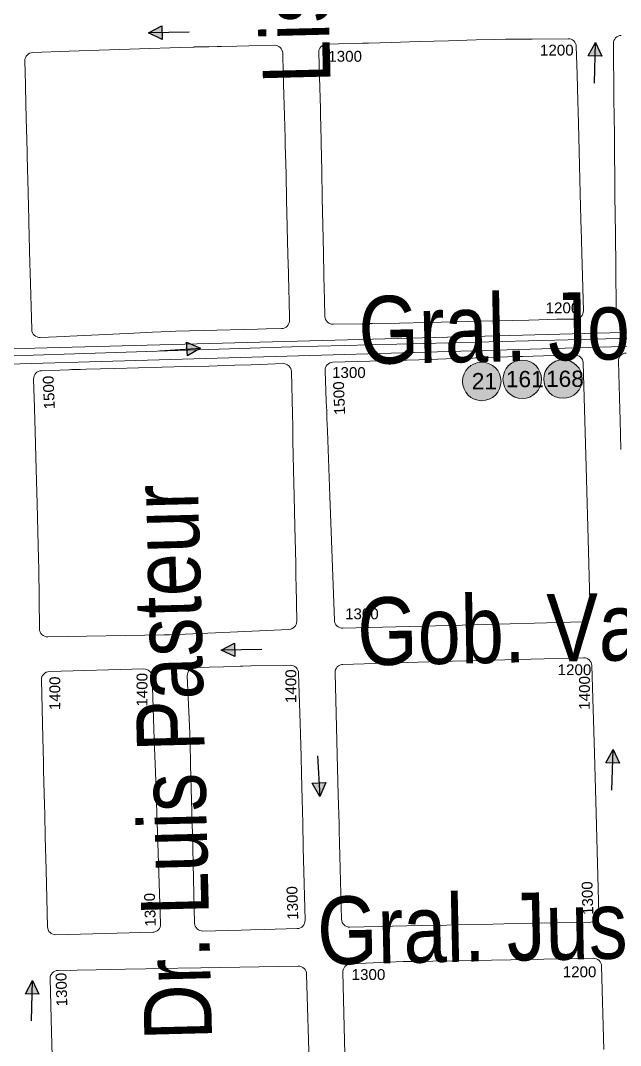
# Model space of a CAD drawing. Header units: millimetres. Extents: x 11558 to 23675, y 49449 to 61482.
# Drawn here: x 19806.1 to 20027.7, y 54871.2 to 55249.7 of the extents above; entities that cross this region are included whole.
import ezdxf

# ---------------------------------------------------------------- set-up
doc = ezdxf.new("R2010")
doc.units = ezdxf.units.MM
for name, color, linetype in [('0. plano base - nombres calles', 22, 'Continuous'), ('0. Plano Base - PLANO', 254, 'Continuous'), ('0. Plano base - sentido calles', 253, 'Continuous'), ('7. puesta en valor CC la lucila', 212, 'Continuous'), ('numeración', 7, 'Continuous')]:
    doc.layers.add(name, color=color, linetype=linetype)
for name, color, linetype, true_color in [('linea 161 vuelta', 7, 'Continuous', 0x9d070c), ('Linea 168 REGRESO', 7, 'Continuous', 0x330000), ('Linea 21 REGRESO Ramal F', 7, 'Continuous', 0x0a47ff), ('Linea 21 REGRO Ramal G', 7, 'Continuous', 0x0a47ff)]:
    doc.layers.add(name, color=color, linetype=linetype, true_color=true_color)
doc.layers.get('7. puesta en valor CC la lucila').off()
doc.styles.get("Standard").update_dxf_attribs({"font": 'arial.ttf'})

# ---------------------------------------------------------------- blocks, each defined once
blk = doc.blocks.new('MANZANAS')
at = {"layer": '0. Plano Base - PLANO', "color": 0, "linetype": 'Continuous', "lineweight": 5}
for points in [[(5639510.91, 6179313.36, -0.421872), (5639506.78, 6179314.56), (5639498.68, 6179329.75), (5639496.94, 6179333.02), (5639495.27, 6179336.15), (5639492.4, 6179341.53), (5639490.61, 6179344.88), (5639485.71, 6179354.07), (5639476.94, 6179370.5), (5639475.98, 6179372.32), (5639469.72, 6179384.05), (5639460.12, 6179402.06, -0.40962), (5639461.31, 6179406.09)], [(5639531.58, 6179270.35), (5639526.4, 6179279.81), (5639524.49, 6179283.29), (5639515.86, 6179298.75, -0.414859), (5639517.02, 6179302.84)], [(5639546.52, 6179020.82), (5639541.67, 6179029.63), (5639529.51, 6179051.7, -0.408005), (5639530.63, 6179055.74), (5639542.72, 6179062.75), (5639547.45, 6179065.48), (5639550.8, 6179067.3), (5639582.42, 6179084.42), (5639609.25, 6179098.95, -0.410935), (5639613.31, 6179097.77), (5639628.28, 6179070.83)], [(5639450.69, 6178970.85), (5639444.14, 6178982.65), (5639434.67, 6178999.74, -0.416464), (5639435.86, 6179003.83), (5639448.23, 6179010.56), (5639457.74, 6179015.74), (5639464.3, 6179019.32), (5639467.35, 6179020.97), (5639482.23, 6179029.02), (5639513.88, 6179046.15, -0.410498), (5639517.93, 6179044.97), (5639535.73, 6179013.05)]]:
    blk.add_lwpolyline(points, format="xyb", dxfattribs=at)
for points in [[(5639412.01, 6179263.54), (5639409.06, 6179268.8), (5639408.92, 6179269.01), (5639406.9, 6179272.71), (5639404.93, 6179276.34), (5639403, 6179279.87), (5639402.28, 6179281.2), (5639400.68, 6179284.13), (5639395.82, 6179293.05), (5639390.97, 6179301.95), (5639386.23, 6179310.63), (5639381.26, 6179319.74), (5639380.78, 6179320.62), (5639376.25, 6179328.94), (5639375.13, 6179330.93), (5639369.51, 6179340.95), (5639365.05, 6179348.92, -0.416281), (5639366.22, 6179353.02), (5639377.82, 6179359.41), (5639379.82, 6179360.51), (5639387.11, 6179364.58), (5639396.16, 6179369.63), (5639405.59, 6179374.9), (5639414.56, 6179379.9), (5639420.59, 6179383.27), (5639424.01, 6179385.09), (5639427.61, 6179387), (5639429.55, 6179388.03), (5639432.72, 6179389.72), (5639444.44, 6179395.95, -0.408358), (5639448.46, 6179394.77), (5639453.41, 6179385.89), (5639458.32, 6179377.1), (5639460.06, 6179373.94), (5639464.72, 6179365.49), (5639469.78, 6179356.33), (5639474.74, 6179347.34), (5639479.39, 6179338.92), (5639479.42, 6179338.87), (5639479.54, 6179338.64), (5639479.74, 6179338.29), (5639480.88, 6179336.22), (5639485.46, 6179327.97), (5639495.76, 6179309.41, -0.41869), (5639494.55, 6179305.31), (5639490, 6179302.88), (5639488.82, 6179302.24), (5639488.56, 6179302.11), (5639482.69, 6179298.87), (5639479.45, 6179297.08), (5639464.06, 6179288.59), (5639451.08, 6179281.42), (5639446.94, 6179279.17), (5639446.37, 6179278.86), (5639437.58, 6179274.09), (5639428.84, 6179269.33), (5639427.16, 6179268.42), (5639425.78, 6179267.67), (5639425.5, 6179267.52), (5639416.06, 6179262.37, -0.410606)], [(5639399.88, 6179252.18), (5639394.84, 6179249.4), (5639392.06, 6179247.87), (5639387.48, 6179245.34), (5639378.88, 6179240.6), (5639370.07, 6179235.74), (5639365.67, 6179233.31), (5639363.81, 6179232.24), (5639361.01, 6179230.61), (5639358.21, 6179228.99), (5639352.2, 6179225.51), (5639343.26, 6179220.33), (5639343.22, 6179220.3), (5639331.73, 6179213.64), (5639330.13, 6179212.72), (5639322.26, 6179208.16, -0.419959), (5639318.13, 6179209.3), (5639307.85, 6179227.88), (5639306.28, 6179230.7), (5639301.4, 6179239.52), (5639298.96, 6179243.93), (5639298.44, 6179244.88), (5639291.37, 6179257.65), (5639290.77, 6179258.73), (5639290.04, 6179260.04), (5639289.99, 6179260.14), (5639286.35, 6179266.75), (5639282.21, 6179274.27), (5639280.5, 6179277.37), (5639274.83, 6179287.67), (5639274.35, 6179288.54), (5639270.15, 6179296.17, -0.411275), (5639271.3, 6179300.23), (5639283.01, 6179306.83), (5639305.7, 6179319.63), (5639318.92, 6179327.08), (5639323.16, 6179329.47), (5639323.33, 6179329.57), (5639328.07, 6179332.17), (5639330.73, 6179333.62), (5639332.16, 6179334.41), (5639337.15, 6179337.14), (5639340.97, 6179339.23), (5639349.29, 6179343.79, -0.412279), (5639353.35, 6179342.62), (5639355.05, 6179339.56), (5639355.41, 6179338.92), (5639358.9, 6179332.63), (5639364.55, 6179322.49), (5639368.64, 6179315.13), (5639369.83, 6179312.97), (5639374.98, 6179303.63), (5639379.64, 6179295.15), (5639384.31, 6179286.67), (5639384.54, 6179286.25), (5639389.37, 6179277.48), (5639392.73, 6179271.39), (5639395.88, 6179265.65), (5639397.31, 6179263.07), (5639401.06, 6179256.26, -0.414)], [(5639466.86, 6179165.58), (5639444.21, 6179205.48), (5639444.18, 6179205.54), (5639432.32, 6179226.43), (5639432.25, 6179226.55), (5639430.03, 6179230.46), (5639429.48, 6179231.44), (5639428.73, 6179232.75), (5639427.02, 6179235.76), (5639426.91, 6179235.96), (5639421.28, 6179245.77, -0.4177), (5639422.42, 6179249.88), (5639450.2, 6179265.39), (5639456.31, 6179268.79), (5639459, 6179270.3), (5639462.03, 6179271.99), (5639463.66, 6179272.9), (5639467.52, 6179275.07), (5639468.39, 6179275.55), (5639469.84, 6179276.36), (5639471.77, 6179277.45), (5639482.2, 6179283.29), (5639483.68, 6179284.12), (5639487.02, 6179286), (5639500.41, 6179293.5, -0.415144), (5639504.5, 6179292.34), (5639525.27, 6179255.01), (5639527.61, 6179250.81), (5639534, 6179239.32), (5639549.54, 6179211.39, -0.414849), (5639548.37, 6179207.31), (5639509.57, 6179185.83), (5639470.92, 6179164.44, -0.411063)], [(5639453.49, 6179154.83), (5639430.01, 6179141.31), (5639417.83, 6179134.29), (5639415.39, 6179132.89), (5639414.98, 6179132.65), (5639413.48, 6179131.79), (5639375.68, 6179111.35, -0.41545), (5639371.61, 6179112.57), (5639361.06, 6179132.28), (5639359.49, 6179135.11), (5639359.41, 6179135.26), (5639349.55, 6179153.08), (5639345.42, 6179160.55), (5639341.25, 6179168.09), (5639341.2, 6179168.19), (5639336.45, 6179176.73), (5639336.41, 6179176.8), (5639334.7, 6179179.87), (5639332.29, 6179184.21), (5639327.18, 6179193.42, -0.412134), (5639328.32, 6179197.48), (5639337.28, 6179202.54), (5639338.03, 6179202.97), (5639340.74, 6179204.5), (5639342.73, 6179205.63), (5639351.97, 6179210.72), (5639359.66, 6179214.96), (5639367.28, 6179219.16), (5639374.95, 6179223.4), (5639382.39, 6179227.5), (5639385.05, 6179228.97), (5639387.74, 6179230.48), (5639390.79, 6179232.2), (5639396, 6179235.14), (5639399.14, 6179236.92), (5639401.35, 6179238.16), (5639406.31, 6179240.96, -0.417828), (5639410.42, 6179239.79), (5639418, 6179225.95), (5639420.14, 6179222.04), (5639422.71, 6179217.36), (5639425.36, 6179212.52), (5639430.27, 6179203.58), (5639432.49, 6179199.53), (5639437.98, 6179189.51), (5639442.19, 6179181.84), (5639444.6, 6179177.43), (5639445.36, 6179176.03), (5639446.95, 6179173.08), (5639448.34, 6179170.51), (5639454.64, 6179158.86, -0.40628)], [(5639602.25, 6179110.42), (5639584.27, 6179100.58), (5639574.06, 6179095), (5639570.45, 6179093.02), (5639559.09, 6179086.81), (5639555.61, 6179084.91), (5639547.29, 6179080.36), (5639524.13, 6179067.7, -0.412758), (5639520.06, 6179068.87), (5639504.21, 6179097.53), (5639503.01, 6179099.7), (5639497.9, 6179108.92), (5639475.98, 6179148.55, -0.41377), (5639477.15, 6179152.63), (5639508.36, 6179169.96), (5639554.82, 6179195.76, -0.413411), (5639558.9, 6179194.6), (5639574.71, 6179166.31), (5639583.42, 6179150.73), (5639585.52, 6179146.96), (5639603.44, 6179114.5, -0.415323)], [(5639464.09, 6179142.17), (5639473.18, 6179125.93), (5639474.98, 6179122.71), (5639477.17, 6179118.79), (5639479.03, 6179115.47), (5639482.25, 6179109.63), (5639486.72, 6179101.52), (5639490.98, 6179093.76), (5639495.31, 6179085.9), (5639508.3, 6179062.32, -0.413865), (5639507.12, 6179058.25), (5639496.49, 6179052.37), (5639492.04, 6179049.92), (5639489.05, 6179048.26), (5639476.64, 6179041.41, -0.414292), (5639472.56, 6179042.59), (5639456.62, 6179071.47), (5639454.93, 6179074.54), (5639452.44, 6179079.04), (5639450.73, 6179082.14), (5639444.27, 6179093.84), (5639440.34, 6179100.95), (5639438.7, 6179103.82), (5639428.08, 6179122.35, -0.419246), (5639429.23, 6179126.47), (5639442.86, 6179133.98), (5639443.85, 6179134.53), (5639444.69, 6179134.99), (5639447.27, 6179136.43), (5639447.35, 6179136.47), (5639460.04, 6179143.35, -0.410214)], [(5639424.98, 6179016.3), (5639414.81, 6179034.74), (5639408.97, 6179045.33), (5639404.82, 6179052.85), (5639403.29, 6179055.61), (5639397.04, 6179066.96), (5639395.68, 6179069.42), (5639391.26, 6179077.44), (5639380.94, 6179096.2, -0.413041), (5639382.12, 6179100.27), (5639412.61, 6179117.19, -0.412095), (5639416.68, 6179116.04), (5639427.98, 6179096.02), (5639435.58, 6179082.56), (5639439.53, 6179075.56), (5639461.55, 6179036.54, -0.416883), (5639460.39, 6179032.44), (5639445.02, 6179023.94), (5639429.05, 6179015.12, -0.414388)]]:
    blk.add_lwpolyline(points, format="xyb", close=True, dxfattribs=at)
blk = doc.blocks.new('21 regreso')
at = {"layer": 'Linea 21 REGRESO Ramal F', "lineweight": 211, "true_color": 0xededed}
h = blk.add_hatch(color=7, dxfattribs=at)
h.dxf.hatch_style = 1
edge = h.paths.add_edge_path()
edge.add_arc((0, 0), 7.11, 0, 360)
at = {"layer": 'Linea 21 REGRESO Ramal F', "lineweight": 9}
blk.add_circle((0, 0), 7.11, dxfattribs=at)
at = {"layer": 'Linea 21 REGRESO Ramal F', "lineweight": 15, "insert": (-3.69, 3.1), "char_height": 6, "attachment_point": 1}
blk.add_mtext_dynamic_manual_height_columns('21', width=6.2012, gutter_width=12.5, heights=[0], dxfattribs=at)
blk = doc.blocks.new('161vuelta')
at = {"layer": 'linea 161 vuelta', "lineweight": 211, "true_color": 0xededed}
h = blk.add_hatch(color=7, dxfattribs=at)
h.dxf.hatch_style = 1
edge = h.paths.add_edge_path()
edge.add_arc((0, 0), 7.11, 0, 360)
at = {"layer": 'linea 161 vuelta', "lineweight": 9}
blk.add_circle((0, 0), 7.11, dxfattribs=at)
at = {"layer": 'linea 161 vuelta', "lineweight": 9, "insert": (-6.03, 3.07), "char_height": 6, "attachment_point": 1}
blk.add_mtext_dynamic_manual_height_columns('161', width=16.4579, gutter_width=12.5, heights=[0], dxfattribs=at)
blk = doc.blocks.new('168 ida')
at = {"layer": 'Linea 168 REGRESO', "lineweight": 211, "true_color": 0xededed}
h = blk.add_hatch(color=7, dxfattribs=at)
h.dxf.hatch_style = 1
edge = h.paths.add_edge_path()
edge.add_arc((0, 0), 7.11, 0, 360)
at = {"layer": 'Linea 168 REGRESO', "lineweight": 9}
blk.add_circle((0, 0), 7.11, dxfattribs=at)
at = {"layer": 'Linea 168 REGRESO', "lineweight": 15, "insert": (-6.3, 3.1), "char_height": 6, "attachment_point": 1}
blk.add_mtext_dynamic_manual_height_columns('168', width=16.4579, gutter_width=12.5, heights=[0], dxfattribs=at)

msp = doc.modelspace()

# ---------------------------------------------------------------- hatches: boundary and pattern name
at = {"layer": '0. Plano base - sentido calles', "linetype": 'Continuous', "lineweight": 25, "ltscale": 2, "true_color": 0x1a1a1a}
h = msp.add_hatch(color=250, dxfattribs=at)
h.dxf.hatch_style = 1
h.paths.add_polyline_path([(19853.38, 55245.1), (19858.42, 55242.68), (19858.38, 55245.18)])
h.paths.add_polyline_path([(19853.38, 55245.1), (19858.38, 55245.18), (19858.34, 55247.68)])
h = msp.add_hatch(color=250, dxfattribs=at)
h.dxf.hatch_style = 1
h.paths.add_polyline_path([(20018.44, 55241.55), (20015.81, 55236.61), (20018.31, 55236.55)])
h.paths.add_polyline_path([(20018.44, 55241.55), (20018.31, 55236.55), (20020.81, 55236.49)])
h = msp.add_hatch(color=250, dxfattribs=at)
h.dxf.hatch_style = 1
h.paths.add_polyline_path([(19872.59, 55128.66), (19867.44, 55130.86), (19867.59, 55128.36)])
h.paths.add_polyline_path([(19872.59, 55128.66), (19867.59, 55128.36), (19867.74, 55125.86)])
h = msp.add_hatch(color=250, dxfattribs=at)
h.dxf.hatch_style = 1
h.paths.add_polyline_path([(19880.24, 55017.25), (19885.28, 55014.83), (19885.23, 55017.33)])
h.paths.add_polyline_path([(19880.24, 55017.25), (19885.23, 55017.33), (19885.19, 55019.83)])
h = msp.add_hatch(color=250, dxfattribs=at)
h.dxf.hatch_style = 1
h.paths.add_polyline_path([(20024.95, 54980.53), (20022.32, 54975.59), (20024.82, 54975.53)])
h.paths.add_polyline_path([(20024.95, 54980.53), (20024.82, 54975.53), (20027.32, 54975.46)])
h = msp.add_hatch(color=250, dxfattribs=at)
h.dxf.hatch_style = 1
h.paths.add_polyline_path([(19916.67, 54963.23), (19918.86, 54968.38), (19916.36, 54968.22)])
h.paths.add_polyline_path([(19916.67, 54963.23), (19916.36, 54968.22), (19913.87, 54968.07)])
h = msp.add_hatch(color=250, dxfattribs=at)
h.dxf.hatch_style = 1
h.paths.add_polyline_path([(19810.52, 54895.28), (19807.9, 54890.35), (19810.39, 54890.29)])
h.paths.add_polyline_path([(19810.52, 54895.28), (19810.39, 54890.29), (19812.89, 54890.22)])

# ---------------------------------------------------------------- linework, layer by layer
at = {"layer": '0. Plano base - sentido calles', "color": 250, "linetype": 'Continuous', "lineweight": 25, "ltscale": 2, "true_color": 0x1a1a1a}
for points in [[(19868.38, 55245.35), (19853.38, 55245.1), (19858.34, 55247.68), (19858.42, 55242.68), (19853.38, 55245.1)], [(20018.06, 55226.55), (20018.44, 55241.55), (20020.81, 55236.49), (20015.81, 55236.61), (20018.44, 55241.55)], [(19857.61, 55127.76), (19872.59, 55128.66), (19867.74, 55125.86), (19867.44, 55130.86), (19872.59, 55128.66)], [(19895.23, 55017.5), (19880.24, 55017.25), (19885.19, 55019.83), (19885.28, 55014.83), (19880.24, 55017.25)], [(20024.57, 54965.53), (20024.95, 54980.53), (20027.32, 54975.46), (20022.32, 54975.59), (20024.95, 54980.53)], [(19915.75, 54978.2), (19916.67, 54963.23), (19913.87, 54968.07), (19918.86, 54968.38), (19916.67, 54963.23)], [(19810.15, 54880.29), (19810.52, 54895.28), (19812.89, 54890.22), (19807.9, 54890.35), (19810.52, 54895.28)]]:
    msp.add_lwpolyline(points, dxfattribs=at)
at = {"layer": 'linea 161 vuelta', "lineweight": 15}
msp.add_lwpolyline([(16377.73, 54990.61), (16669.3, 55001.24), (16932.55, 55011.67), (17180.19, 55020.92), (17380.77, 55027.58), (17524.55, 55044.5), (17631.36, 55047.33), (17719.89, 55044.23), (17883.27, 55051.21), (18139.01, 55062.11), (18475.66, 55074.32), (18885.17, 55091.23), (19228.11, 55104.31), (19439.91, 55114.21), (19611.13, 55120.88), (19764.84, 55124.7), (19906.17, 55129.23), (20013.12, 55131.85), (20354.35, 55141.12)], dxfattribs=at)
at = {"layer": 'Linea 168 REGRESO', "lineweight": 15}
msp.add_lwpolyline([(19558.15, 53371.96), (19574.81, 53533.14), (19595.66, 53734.81), (19617.57, 53946.79), (19622.82, 53960.49), (19626.29, 54065.47), (19629.81, 54081.03), (19653.84, 54311.88), (19664.22, 54427.34), (19677.9, 54639.66), (19680.33, 54654.29), (19689.63, 54786.09), (19692.85, 54831.97), (19695.1, 54863.39), (19697.27, 54905.02), (19705.27, 55007.43), (19705.17, 55020.47), (19714.21, 55126.09), (20665.84, 55151.47)], dxfattribs=at)
at = {"layer": 'Linea 21 REGRO Ramal G', "lineweight": 15}
msp.add_lwpolyline([(19746.86, 56088.52), (19733.27, 55892.58), (19721.39, 55710.24), (19707.82, 55482.44), (19688.18, 55339.11), (19677.31, 55196), (19672.94, 55119.12), (20354.28, 55138.65), (20368.79, 54702.2), (20377.28, 54435.03), (20357.5, 54163.52), (20330.65, 53855.9), (19576.6, 53844.62)], dxfattribs=at)

# ---------------------------------------------------------------- block references
at = {"layer": '0. Plano Base - PLANO', "color": 28, "lineweight": 5, "true_color": 0x0d0d0d, "rotation": 332.5463477508169}
msp.add_blockref('MANZANAS', (-7833237.48, -2828296.13), dxfattribs=at)
at = {"layer": '7. puesta en valor CC la lucila', "color": 250, "lineweight": 30, "rotation": 332.5463477508169}
msp.add_blockref('MANZANAS', (-7833237.48, -2828296.13), dxfattribs=at)
at = {"layer": 'linea 161 vuelta', "lineweight": 15}
msp.add_blockref('161vuelta', (19991.4, 55117.22), dxfattribs=at)
at = {"layer": 'Linea 168 REGRESO', "lineweight": 15}
msp.add_blockref('168 ida', (20006.49, 55117.3), dxfattribs=at)
at = {"layer": 'Linea 21 REGRO Ramal G', "color": 188, "lineweight": 15, "true_color": 0x0a090b}
msp.add_blockref('21 regreso', (19976.46, 55116.43), dxfattribs=at)

# ---------------------------------------------------------------- texts
at = {"layer": '0. plano base - nombres calles', "color": 250, "lineweight": 15, "true_color": 0x1a1a1a, "char_height": 25, "attachment_point": 1}
for s, width, insert, rotation in [('{\\fArial Narrow|b0|i0|c0|p34;Lisandro de la Torre}', 329.255, (19895.67, 55226.02), 91.4748), ('{\\fArial Narrow|b0|i0|c0|p34;Gral. José de San Martin}', 329.255, (19930.68, 55147.79), 1.0836), ('{\\fArial Narrow|b0|i0|c0|p34;Dr. Luis Pasteur}', 329.255, (19851.89, 54872.84), 91.4748), ('{\\fArial Narrow|b0|i0|c0|p34;Gob. Valentín Vergara}', 329.255, (19930.22, 55036.55), 1.0836), ('{\\fArial Narrow|b0|i0|c0|p34;Gral. Justo José de Urquiza}', 372.0533, (19915.4, 54926.07), 1.1766)]:
    msp.add_mtext_dynamic_manual_height_columns(s, width=width, gutter_width=12.5, heights=[0], dxfattribs=dict(at, insert=insert, rotation=rotation))
at = {"layer": 'numeración', "color": 251, "true_color": 0x606162, "char_height": 4, "attachment_point": 1}
for s, insert in [('1200', (19997.98, 55240.75)), ('1300', (19919.79, 55238.46)), ('1200', (20000.06, 55145.58)), ('1300', (19921.17, 55121.7)), ('1300', (19925.97, 55032.62)), ('1200', (20004.5, 55011.98)), ('1200', (20006.37, 54900.45)), ('1300', (19928.41, 54899.45))]:
    msp.add_mtext_dynamic_manual_height_columns(s, width=16.0314, gutter_width=12.5, heights=[0], dxfattribs=dict(at, insert=insert))
for s, insert, rotation in [('1500', (19814.77, 55106.03), 92.2123), ('1500', (19922.01, 55103.94), 92.2123), ('1400', (19903.92, 54997.68), 89.8126), ('1400', (19816.73, 54995.05), 89.8126), ('1400', (19848.94, 54996.37), 89.8126), ('1400', (20012.37, 54995.22), 89.8126), ('1300', (20013.7, 54919.38), 91.7719), ('1300', (19852.08, 54915.09), 91.7719), ('1300', (19904.7, 54917.59), 91.7719), ('1300', (19819.39, 54885.62), 91.7719)]:
    msp.add_mtext_dynamic_manual_height_columns(s, width=16.0314, gutter_width=12.5, heights=[0], dxfattribs=dict(at, insert=insert, rotation=rotation))

doc.saveas('drawing.dxf')
